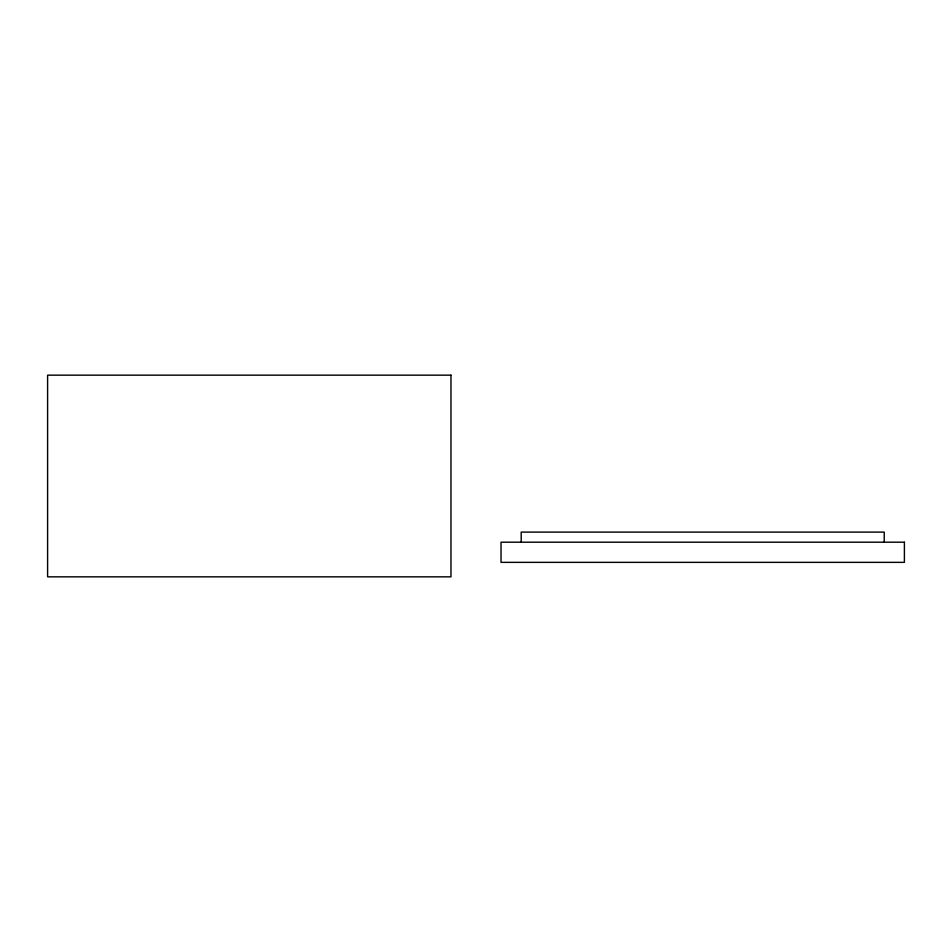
<?xml version="1.0" encoding="UTF-8"?>
<svg xmlns="http://www.w3.org/2000/svg" width="952" height="952" viewBox="0 0 952 952"><rect width="100%" height="100%" fill="white"/><g stroke="black" fill="none" stroke-linecap="round" stroke-linejoin="round"><path stroke-width="1.43" d="M884.229 542.2L884.229 532.108L521.196 532.108L521.196 542.2M450.974 375.159L47.6 375.159L47.6 576.841L450.974 576.841L450.974 375.159M904.4 542.2L501.026 542.2L501.026 562.358L904.4 562.358L904.4 542.2"/></g></svg>
